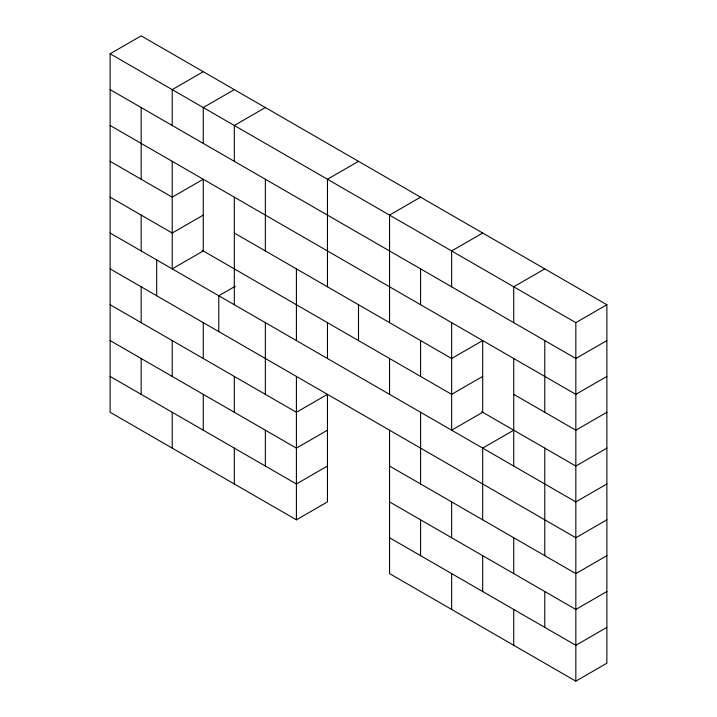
<?xml version="1.0" encoding="UTF-8"?>
<svg xmlns="http://www.w3.org/2000/svg" width="717" height="717" viewBox="0 0 717 717"><rect width="100%" height="100%" fill="white"/><g stroke="black" fill="none" stroke-linecap="round" stroke-linejoin="round"><path stroke-width="1.08" d="M110.122 304.725L296.408 412.275L327.454 394.35L327.454 501.9L296.408 519.825L110.122 412.275L110.122 53.775L141.168 35.85L606.878 304.725L606.878 663.225L575.832 681.15L389.546 573.6L389.546 430.2M203.261 71.7L172.214 89.625L172.214 125.475M234.316 89.625L203.261 107.55L203.261 143.4M265.362 107.55L234.316 125.475L234.316 161.325M203.261 215.1L172.214 233.025L110.122 197.175M358.5 161.325L327.454 179.25L327.454 286.8M235.284 286.244L218.793 295.762L218.793 331.613M420.592 197.175L389.546 215.1L389.546 322.65M482.684 233.025L451.638 250.95L451.638 286.8M544.786 268.875L513.739 286.8L513.739 322.65M327.454 430.2L296.408 448.125L110.122 340.575M327.454 466.05L296.408 483.975L110.122 376.425M482.684 376.425L451.638 394.35L202.293 250.394M110.122 53.775L575.832 322.65L606.878 304.725M606.878 340.575L575.832 358.5L110.122 89.625M513.739 430.2L482.684 448.125L482.684 519.825M606.878 376.425L575.832 394.35L110.122 125.475M606.878 412.275L575.832 430.2L513.739 394.35M606.878 448.125L575.832 466.05L481.716 411.71M606.878 483.975L575.832 501.9L110.122 233.025M606.878 519.825L575.832 537.75L110.122 268.875M606.878 555.675L575.832 573.6L389.546 466.05M606.878 591.525L575.832 609.45L389.546 501.9M606.878 627.375L575.832 645.3L389.546 537.75M110.122 161.325L172.214 197.175L203.261 179.25L203.261 250.95L172.214 268.875L172.214 161.325M234.316 233.025L451.638 358.5L482.684 340.575L482.684 412.275L451.638 430.2L451.638 322.65M575.832 322.65L575.832 681.15M544.786 340.575L544.786 412.275M544.786 448.125L544.786 555.675M544.786 591.525L544.786 627.375M513.739 358.5L513.739 466.05M513.739 537.75L513.739 573.6M513.739 609.45L513.739 645.3M482.684 555.675L482.684 591.525M451.638 501.9L451.638 537.75M451.638 573.6L451.638 609.45M420.592 268.875L420.592 304.725M420.592 340.575L420.592 376.425M420.592 412.275L420.592 483.975M420.592 519.825L420.592 555.675M389.546 358.5L389.546 394.35M358.5 304.725L358.5 340.575M327.454 322.65L327.454 358.5M296.408 268.875L296.408 340.575M296.408 376.425L296.408 519.825M265.362 179.25L265.362 250.95M265.362 322.65L265.362 394.35M265.362 430.2L265.362 466.05M234.316 197.175L234.316 304.725M234.316 376.425L234.316 412.275M234.316 448.125L234.316 483.975M203.261 322.65L203.261 358.5M203.261 394.35L203.261 430.2M172.214 340.575L172.214 376.425M172.214 412.275L172.214 448.125M156.691 259.913L156.691 295.762M141.168 107.55L141.168 179.25M141.168 215.1L141.168 250.95M141.168 286.8L141.168 322.65M141.168 358.5L141.168 394.35"/></g></svg>
